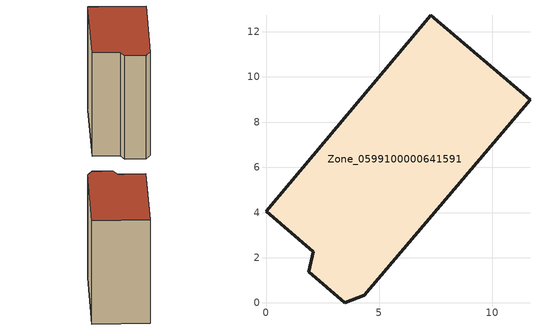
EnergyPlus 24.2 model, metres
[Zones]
Zone_0599100000641591
 floor ground (C_G): 3.48,0 1.89,1.39 2.08,2.27 0,4.06 7.3,12.74 11.68,8.99 4.34,0.34 z0
 wall outside (C_F): 1.89,1.39 3.48,0 4.34,0.34 11.68,8.99 7.3,12.74 0,4.06 2.08,2.27 1.89,1.39 z0:11.12
 roof outside (C_R): 7.3,12.74 0,4.06 2.08,2.27 1.89,1.39 3.48,0 4.34,0.34 11.68,8.99 z11.12
[BUILDING]
Pand.0599100000641591: North Axis=0; Terrain=City; Loads Convergence Tolerance Value=0.04; Temperature Convergence Tolerance Value=0.4; Solar Distribution=FullExterior; Maximum Number of Warmup Days=25; Minimum Number of Warmup Days=1
[Site:Location]
Rotterdam.The.Hague.AP_ZH_NLD Design_Conditions: Latitude=51.96; Longitude=4.45; Time Zone=1; Elevation=-4.5
[SITE:GROUNDTEMPERATURE:BUILDINGSURFACE]
18, 18, 18, 18, 18, 18, 18, 18, 18, 18, 18, 18
[MATERIAL] Thermal Absorptance=0.9; Solar Absorptance=0.7; Visible Absorptance=0.7
Name | Roughness | Thickness | Conductivity | Density | Specific Heat
G.TI.1946 | MediumSmooth | 0.15 | 1 | 540 | 1210
F.TI.1946 | Rough | 0.3 | 0.857143 | 1920 | 840
R.TI.1946 | MediumRough | 0.2 | 0.1 | 1500 | 1000
[CONSTRUCTION]
C_G: G.TI.1946
C_F: F.TI.1946
C_R: R.TI.1946
[ZONE]
Zone_0599100000641591: Type=1; Multiplier=1; Ceiling Height=Autocalculate; Volume=Autocalculate; Floor Area=autocalculate; Part of Total Floor Area=Yes
[ZONEINFILTRATION:DESIGNFLOWRATE]
Infil_Zone_0599100000641591: Zone or ZoneList or Space or SpaceList=Zone_0599100000641591; Schedule=AlwaysOn; Design Flow Rate Calculation Method=Flow/Area; Flow Rate per Floor Area=0.003; Constant Term Coefficient=1; Temperature Term Coefficient=0; Velocity Term Coefficient=0; Velocity Squared Term Coefficient=0
[HVACTEMPLATE:ZONE:IDEALLOADSAIRSYSTEM]
Zone_0599100000641591: Maximum Heating Supply Air Temperature=50; Minimum Cooling Supply Air Temperature=13; Maximum Heating Supply Air Humidity Ratio=0.0156; Minimum Cooling Supply Air Humidity Ratio=0.0077; Heating Limit=NoLimit; Cooling Limit=NoLimit; Dehumidification Control Type=ConstantSensibleHeatRatio; Cooling Sensible Heat Ratio=0.7; Dehumidification Setpoint=60; Humidification Control Type=None; Humidification Setpoint=30; Outdoor Air Method=None; Outdoor Air Flow Rate per Person=0.00944; Outdoor Air Flow Rate per Zone Floor Area=0; Outdoor Air Flow Rate per Zone=0; Demand Controlled Ventilation Type=None; Outdoor Air Economizer Type=NoEconomizer; Heat Recovery Type=None; Sensible Heat Recovery Effectiveness=0.7; Latent Heat Recovery Effectiveness=0.65
[ZONECONTROL:THERMOSTAT]
ThermostatControl_Zone_0599100000641591: Zone or ZoneList=Zone_0599100000641591; Control Type Schedule=DualSetpointControlType; Control 1=Thermostat_Zone_0599100000641591; Temperature Difference Between Cutout And Setpoint=0
[THERMOSTATSETPOINT:DUALSETPOINT]
Thermostat_Zone_0599100000641591: Heating Setpoint Temperature Schedule=HeatingSetpoint_Zone_0599100000641591; Cooling Setpoint Temperature Schedule=CoolingSetpoint_Zone_0599100000641591
[SCHEDULE:COMPACT]
HeatingSetpoint_Zone_0599100000641591: Through: 12/31, For: AllDays, Until: 24:00, 21
CoolingSetpoint_Zone_0599100000641591: Through: 12/31, For: AllDays, Until: 24:00, 24
DualSetpointControlType: Through: 12/31, For: AllDays, Until: 24:00, 4
AlwaysOn: Through: 12/31, For: AllDays, Until: 24:00, 1
